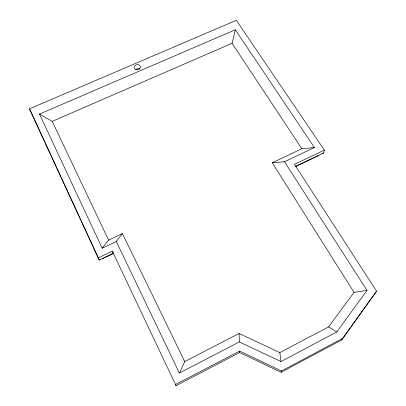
<?xml version="1.0" encoding="UTF-8"?>
<svg xmlns="http://www.w3.org/2000/svg" width="406" height="406" viewBox="0 0 406 406"><rect width="100%" height="100%" fill="white"/><g stroke="black" fill="none" stroke-linecap="round" stroke-linejoin="round"><path stroke-width="0.61" d="M239.626 351.073L175.483 384.518L176.057 385.7L239.621 352.53L239.626 351.073L281.475 370.977L342.684 338.335L376.575 291.188L294.462 164.354L324.364 150.113L236.317 20.3L29.425 108.874L99.252 260.018L113.365 253.283L112.32 251.106L98.085 257.891M295.172 166.561L323.699 152.95L324.364 150.113M235.307 29.77L314.427 147.551L301.841 148.774L232.09 43.285L235.307 29.77L39.524 114.086L102.16 248.208L116.289 241.509L122.419 233.612L184.73 361.553L179.386 373.043L116.289 241.509M239.621 352.53L281.094 372.277L281.475 370.977M281.094 372.277L341.771 339.903L342.684 338.335M376.575 291.188L341.771 339.903M179.386 373.043L239.383 341.918L280.977 361.558L336.777 331.956L367.004 290.417L284.52 161.735L272.264 162.755L354.047 292.386L367.004 290.417M184.73 361.553L239.098 333.483L279.835 352.601L328.566 326.881L354.047 292.386M102.16 248.208L108.595 240.149L122.419 233.612M100.074 259.261L99.252 260.018L80.723 219.824M102.282 258.805L113.421 253.486M295.801 166.475L318.979 155.422M284.52 161.735L314.427 147.551M272.264 162.755L301.841 148.774M39.524 114.086L52.222 121.358L232.09 43.285M322.044 153.356L323.699 152.95M328.566 326.881L336.777 331.956M29.425 108.874L30.973 111.873M52.222 121.358L108.595 240.149M112.32 251.106L176.057 385.7M31.237 112.452L44.467 141.161M44.995 142.308L61.139 177.336M61.671 178.483L80.195 218.677M279.835 352.601L280.977 361.558M239.098 333.483L239.383 341.918M136.162 69.365A3.177 2.578 -10.5 0 1 140.004 69.035M135.381 69.462A3.207 2.593 -10.5 0 0 140.415 67.289A3.207 2.593 -10.5 0 0 135.934 64.935A3.207 2.593 -10.5 0 0 135.381 69.462"/></g></svg>
